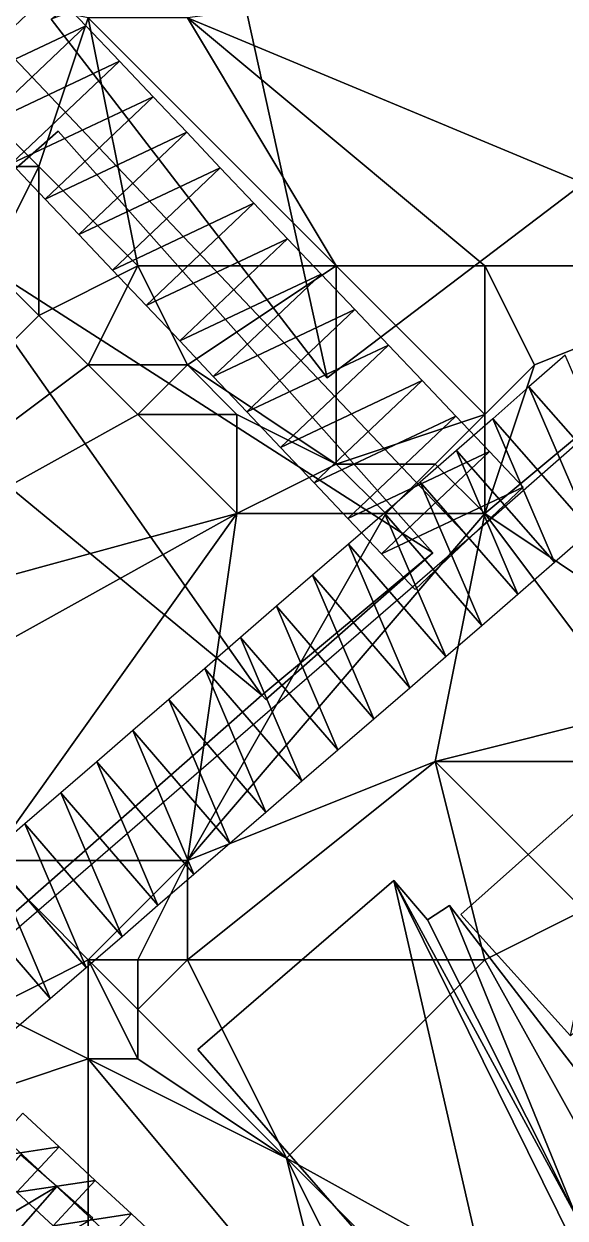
# Model space of a CAD drawing. Header units: metres. Extents: x -1103 to 901, y -902 to 905.
# Drawn here: x -730.6 to -708.76, y -44.42 to 3.76 of the extents above; entities that cross this region are included whole.
import ezdxf

# ---------------------------------------------------------------- set-up
doc = ezdxf.new("R2010")
doc.units = ezdxf.units.M
for name, color, linetype in [('OSM_BUILDING_FOOTPRINTS', 7, 'CONTINUOUS'), ('OSM_BUILDING_ROOFS', 1, 'CONTINUOUS'), ('OSM_BUILDING_WALLS', 8, 'CONTINUOUS'), ('OSM_PATH_AXES', 30, 'CONTINUOUS'), ('OSM_PATH_SURFACE', 30, 'CONTINUOUS'), ('OSM_ROAD_AXES', 2, 'CONTINUOUS'), ('OSM_ROAD_SURFACE', 9, 'CONTINUOUS'), ('OSM_TERRAIN', 3, 'CONTINUOUS')]:
    doc.layers.add(name, color=color, linetype=linetype)

msp = doc.modelspace()

# ---------------------------------------------------------------- linework, layer by layer
at = {"layer": 'OSM_BUILDING_FOOTPRINTS'}
for points in [[(-707.549, 24.978, 14.544), (-701.646, 29.457, 14.544), (-688.326, 12.304, 14.544), (-718.359, -10.522, 14.544), (-729.501, 3.954, 14.544), (-723.521, 8.499, 14.544), (-722.151, 6.73, 14.544), (-717.276, 10.435, 14.544), (-719.1, 12.801, 14.544), (-709.981, 19.736, 14.544), (-706.875, 15.688, 14.544), (-702.785, 18.796, 14.544), (-707.549, 24.978, 14.544)], [(-729.214, -0.569, 15.166), (-714.092, -17.578, 15.166), (-720.835, -23.494, 15.166), (-720.99, -23.328, 15.166), (-733.049, -33.901, 15.166), (-744.689, -20.796, 15.166), (-745.186, -21.238, 15.166), (-748.845, -17.114, 15.166), (-749.166, -16.76, 15.166), (-742.478, -10.909, 15.166), (-742.976, -10.345, 15.166), (-739.792, -7.547, 15.166), (-738.808, -8.642, 15.166), (-737.04, -7.083, 15.166), (-737.946, -6.054, 15.166), (-735.105, -3.566, 15.166), (-734.022, -4.794, 15.166), (-729.214, -0.569, 15.166)], [(-712.964, -32.175, 16.874), (-706.354, -26.281, 16.874), (-701.933, -31.169, 16.874), (-708.543, -37.074, 16.874), (-712.964, -32.175, 16.874)], [(-723.576, -37.617, 17.238), (-715.673, -30.804, 17.238), (-714.313, -32.386, 17.238), (-713.429, -31.81, 17.238), (-705.724, -41.808, 17.238), (-708.311, -44.34, 17.238), (-705.569, -47.404, 17.238), (-704.619, -46.685, 17.238), (-701.601, -50.412, 17.238), (-701.247, -50.124, 17.238), (-700.993, -50.445, 17.238), (-700.396, -49.881, 17.238), (-701.612, -48.432, 17.238), (-702.264, -49.062, 17.238), (-704.984, -45.789, 17.238), (-703.458, -44.55, 17.238), (-695.079, -54.326, 17.238), (-701.247, -59.978, 17.238), (-710.731, -52.347, 17.238), (-723.576, -37.617, 17.238)]]:
    msp.add_polyline3d(points, close=True, dxfattribs=at)
at = {"layer": 'OSM_BUILDING_ROOFS'}
for points in [[(-722.151, 6.73, 22.944), (-718.359, -10.522, 22.944), (-688.326, 12.304, 22.944)], [(-722.151, 6.73, 22.944), (-729.501, 3.954, 22.944), (-718.359, -10.522, 22.944)], [(-714.092, -17.578, 52.366), (-729.214, -0.569, 52.366), (-734.022, -4.794, 52.366)], [(-720.99, -23.328, 52.366), (-734.022, -4.794, 52.366), (-738.808, -8.642, 52.366)], [(-720.99, -23.328, 52.366), (-714.092, -17.578, 52.366), (-734.022, -4.794, 52.366)], [(-738.808, -8.642, 52.366), (-733.049, -33.901, 52.366), (-720.99, -23.328, 52.366)], [(-720.99, -23.328, 52.366), (-720.835, -23.494, 52.366), (-714.092, -17.578, 52.366)], [(-706.354, -26.281, 25.274), (-712.964, -32.175, 25.274), (-708.543, -37.074, 25.274)], [(-715.673, -30.804, 25.638), (-723.576, -37.617, 25.638), (-710.731, -52.347, 25.638)], [(-715.673, -30.804, 25.638), (-710.731, -52.347, 25.638), (-701.247, -59.978, 25.638)], [(-708.311, -44.34, 25.638), (-714.313, -32.386, 25.638), (-715.673, -30.804, 25.638)], [(-708.311, -44.34, 25.638), (-715.673, -30.804, 25.638), (-701.247, -59.978, 25.638)], [(-708.311, -44.34, 25.638), (-713.429, -31.81, 25.638), (-714.313, -32.386, 25.638)], [(-708.311, -44.34, 25.638), (-705.724, -41.808, 25.638), (-713.429, -31.81, 25.638)]]:
    msp.add_3dface(points, dxfattribs=at)
at = {"layer": 'OSM_BUILDING_WALLS'}
for points in [[(-718.359, -10.522, 14.544), (-688.326, 12.304, 14.544), (-688.326, 12.304, 22.944)], [(-718.359, -10.522, 14.544), (-688.326, 12.304, 22.944), (-718.359, -10.522, 22.944)], [(-729.501, 3.954, 14.544), (-718.359, -10.522, 14.544), (-718.359, -10.522, 22.944)], [(-729.501, 3.954, 14.544), (-718.359, -10.522, 22.944), (-729.501, 3.954, 22.944)], [(-729.214, -0.569, 15.166), (-734.022, -4.794, 15.166), (-734.022, -4.794, 52.366)], [(-729.214, -0.569, 15.166), (-734.022, -4.794, 52.366), (-729.214, -0.569, 52.366)], [(-714.092, -17.578, 15.166), (-729.214, -0.569, 15.166), (-729.214, -0.569, 52.366)], [(-714.092, -17.578, 15.166), (-729.214, -0.569, 52.366), (-714.092, -17.578, 52.366)], [(-720.835, -23.494, 15.166), (-714.092, -17.578, 15.166), (-714.092, -17.578, 52.366)], [(-720.835, -23.494, 15.166), (-714.092, -17.578, 52.366), (-720.835, -23.494, 52.366)], [(-733.049, -33.901, 15.166), (-720.99, -23.328, 15.166), (-720.99, -23.328, 52.366)], [(-733.049, -33.901, 15.166), (-720.99, -23.328, 52.366), (-733.049, -33.901, 52.366)], [(-720.99, -23.328, 15.166), (-720.835, -23.494, 15.166), (-720.835, -23.494, 52.366)], [(-720.99, -23.328, 15.166), (-720.835, -23.494, 52.366), (-720.99, -23.328, 52.366)], [(-706.354, -26.281, 16.874), (-712.964, -32.175, 16.874), (-712.964, -32.175, 25.274)], [(-706.354, -26.281, 16.874), (-712.964, -32.175, 25.274), (-706.354, -26.281, 25.274)], [(-715.673, -30.804, 17.238), (-723.576, -37.617, 17.238), (-723.576, -37.617, 25.638)], [(-715.673, -30.804, 17.238), (-723.576, -37.617, 25.638), (-715.673, -30.804, 25.638)], [(-714.313, -32.386, 17.238), (-715.673, -30.804, 17.238), (-715.673, -30.804, 25.638)], [(-714.313, -32.386, 17.238), (-715.673, -30.804, 25.638), (-714.313, -32.386, 25.638)], [(-713.429, -31.81, 17.238), (-714.313, -32.386, 17.238), (-714.313, -32.386, 25.638)], [(-713.429, -31.81, 17.238), (-714.313, -32.386, 25.638), (-713.429, -31.81, 25.638)], [(-705.724, -41.808, 17.238), (-713.429, -31.81, 17.238), (-713.429, -31.81, 25.638)], [(-705.724, -41.808, 17.238), (-713.429, -31.81, 25.638), (-705.724, -41.808, 25.638)], [(-712.964, -32.175, 16.874), (-708.543, -37.074, 16.874), (-708.543, -37.074, 25.274)], [(-712.964, -32.175, 16.874), (-708.543, -37.074, 25.274), (-712.964, -32.175, 25.274)], [(-723.576, -37.617, 17.238), (-710.731, -52.347, 17.238), (-710.731, -52.347, 25.638)], [(-723.576, -37.617, 17.238), (-710.731, -52.347, 25.638), (-723.576, -37.617, 25.638)]]:
    msp.add_3dface(points, dxfattribs=at)
at = {"layer": 'OSM_PATH_AXES'}
msp.add_polyline3d([(-966.805, 120.324, 18.023), (-949.041, 108.624, 18.629), (-915.128, 88.331, 19.102), (-908.098, 83.454, 19.241), (-898.613, 78.135, 19.687), (-871.885, 62.509, 19.656), (-840.349, 43.665, 18.442), (-808.967, 23.594, 16.412), (-790.186, 11.396, 16.733), (-789.125, 10.202, 16.702), (-784.129, 6.431, 17.328), (-774.921, -1.598, 17.995), (-758.362, -14.625, 18.592), (-741.748, -31.512, 20.176), (-735.857, -37.053, 19.852), (-700.871, -69.51, 20.233)], dxfattribs=at)
at = {"layer": 'OSM_PATH_SURFACE'}
for points in [[(-732.334, -42.026, 21.037), (-729.176, -41.546, 20.875), (-730.633, -40.194, 20.866)], [(-732.334, -42.026, 21.037), (-730.876, -43.379, 21.046), (-729.176, -41.546, 20.875)], [(-730.876, -43.379, 21.046), (-727.718, -42.898, 20.899), (-729.176, -41.546, 20.875)], [(-730.876, -43.379, 21.046), (-729.418, -44.731, 21.055), (-727.718, -42.898, 20.899)], [(-729.418, -44.731, 21.055), (-726.26, -44.251, 20.988), (-727.718, -42.898, 20.899)], [(-729.418, -44.731, 21.055), (-727.96, -46.083, 21.066), (-726.26, -44.251, 20.988)], [(-727.96, -46.083, 21.066), (-724.802, -45.603, 21.076), (-726.26, -44.251, 20.988)]]:
    msp.add_3dface(points, dxfattribs=at)
at = {"layer": 'OSM_ROAD_AXES'}
for points in [[(-361.459, 281.704, 11.575), (-475.743, 185.059, 13.242), (-568.428, 108.563, 15.081), (-658.459, 30.519, 14.781), (-712.633, -16.991, 17.947), (-735.857, -37.053, 19.852), (-738.543, -38.988, 20.274), (-740.676, -40.835, 20.932), (-812.988, -100.179, 24.888), (-836.908, -123.458, 22.18), (-868.952, -154.745, 17.428), (-897.758, -186.208, 15.969), (-899.913, -187.933, 15.965)], [(-762.851, 35.981, 17.581), (-712.633, -16.991, 17.947)]]:
    msp.add_polyline3d(points, dxfattribs=at)
at = {"layer": 'OSM_ROAD_SURFACE'}
for points in [[(-735.169, 2.42, 17.719), (-729.457, 5.116, 17.464), (-730.814, 6.548, 17.506)], [(-735.169, 2.42, 17.719), (-733.812, 0.988, 17.668), (-729.457, 5.116, 17.464)], [(-733.812, 0.988, 17.668), (-728.1, 3.684, 17.418), (-729.457, 5.116, 17.464)], [(-733.812, 0.988, 17.668), (-732.454, -0.444, 17.618), (-728.1, 3.684, 17.418)], [(-732.454, -0.444, 17.618), (-726.743, 2.253, 17.377), (-728.1, 3.684, 17.418)], [(-732.454, -0.444, 17.618), (-731.097, -1.875, 17.567), (-726.743, 2.253, 17.377)], [(-731.097, -1.875, 17.567), (-725.386, 0.821, 17.338), (-726.743, 2.253, 17.377)], [(-731.097, -1.875, 17.567), (-729.74, -3.307, 17.626), (-725.386, 0.821, 17.338)], [(-729.74, -3.307, 17.626), (-724.028, -0.611, 17.299), (-725.386, 0.821, 17.338)], [(-729.74, -3.307, 17.626), (-728.383, -4.739, 17.588), (-724.028, -0.611, 17.299)], [(-728.383, -4.739, 17.588), (-722.671, -2.042, 17.26), (-724.028, -0.611, 17.299)], [(-728.383, -4.739, 17.588), (-727.025, -6.17, 17.549), (-722.671, -2.042, 17.26)], [(-727.025, -6.17, 17.549), (-721.314, -3.474, 17.222), (-722.671, -2.042, 17.26)], [(-727.025, -6.17, 17.549), (-725.668, -7.602, 17.468), (-721.314, -3.474, 17.222)], [(-725.668, -7.602, 17.468), (-719.957, -4.906, 17.183), (-721.314, -3.474, 17.222)], [(-725.668, -7.602, 17.468), (-724.311, -9.034, 17.371), (-719.957, -4.906, 17.183)], [(-724.311, -9.034, 17.371), (-718.599, -6.337, 17.161), (-719.957, -4.906, 17.183)], [(-724.311, -9.034, 17.371), (-722.954, -10.465, 17.42), (-718.599, -6.337, 17.161)], [(-722.954, -10.465, 17.42), (-717.242, -7.769, 17.287), (-718.599, -6.337, 17.161)], [(-722.954, -10.465, 17.42), (-721.596, -11.897, 17.494), (-717.242, -7.769, 17.287)], [(-721.596, -11.897, 17.494), (-715.885, -9.201, 17.464), (-717.242, -7.769, 17.287)], [(-721.596, -11.897, 17.494), (-720.239, -13.329, 17.658), (-715.885, -9.201, 17.464)], [(-720.239, -13.329, 17.658), (-714.528, -10.632, 17.641), (-715.885, -9.201, 17.464)], [(-708.755, -9.6, 17.552), (-710.219, -10.884, 17.679), (-706.263, -15.395, 17.751)], [(-720.239, -13.329, 17.658), (-718.882, -14.76, 17.934), (-714.528, -10.632, 17.641)], [(-718.882, -14.76, 17.934), (-713.17, -12.064, 17.818), (-714.528, -10.632, 17.641)], [(-710.219, -10.884, 17.679), (-711.683, -12.168, 17.863), (-707.727, -16.679, 17.881)], [(-710.219, -10.884, 17.679), (-707.727, -16.679, 17.881), (-706.263, -15.395, 17.751)], [(-718.882, -14.76, 17.934), (-717.525, -16.192, 18.434), (-713.17, -12.064, 17.818)], [(-717.525, -16.192, 18.434), (-711.813, -13.496, 17.885), (-713.17, -12.064, 17.818)], [(-711.683, -12.168, 17.863), (-713.147, -13.452, 17.877), (-709.191, -17.963, 18.01)], [(-711.683, -12.168, 17.863), (-709.191, -17.963, 18.01), (-707.727, -16.679, 17.881)], [(-713.147, -13.452, 17.877), (-714.603, -14.729, 18.031), (-710.663, -19.254, 18.154)], [(-713.147, -13.452, 17.877), (-710.663, -19.254, 18.154), (-709.191, -17.963, 18.01)], [(-717.525, -16.192, 18.434), (-716.167, -17.624, 18.336), (-711.813, -13.496, 17.885)], [(-716.167, -17.624, 18.336), (-710.456, -14.927, 17.805), (-711.813, -13.496, 17.885)], [(-716.167, -17.624, 18.336), (-714.81, -19.055, 18.131), (-710.456, -14.927, 17.805)], [(-714.603, -14.729, 18.031), (-716.046, -15.975, 18.365), (-712.123, -20.515, 18.356)], [(-714.603, -14.729, 18.031), (-712.123, -20.515, 18.356), (-710.663, -19.254, 18.154)], [(-716.046, -15.975, 18.365), (-717.497, -17.229, 18.441), (-713.575, -21.769, 18.504)], [(-716.046, -15.975, 18.365), (-713.575, -21.769, 18.504), (-712.123, -20.515, 18.356)], [(-717.497, -17.229, 18.441), (-718.949, -18.483, 18.506), (-715.026, -23.023, 18.556)], [(-717.497, -17.229, 18.441), (-715.026, -23.023, 18.556), (-713.575, -21.769, 18.504)], [(-718.949, -18.483, 18.506), (-720.4, -19.736, 18.571), (-716.478, -24.277, 18.608)], [(-718.949, -18.483, 18.506), (-716.478, -24.277, 18.608), (-715.026, -23.023, 18.556)], [(-720.4, -19.736, 18.571), (-721.852, -20.99, 18.636), (-717.929, -25.531, 18.66)], [(-720.4, -19.736, 18.571), (-717.929, -25.531, 18.66), (-716.478, -24.277, 18.608)], [(-721.852, -20.99, 18.636), (-723.303, -22.244, 18.699), (-719.381, -26.785, 18.713)], [(-721.852, -20.99, 18.636), (-719.381, -26.785, 18.713), (-717.929, -25.531, 18.66)], [(-723.303, -22.244, 18.699), (-724.754, -23.498, 18.757), (-720.832, -28.038, 18.765)], [(-723.303, -22.244, 18.699), (-720.832, -28.038, 18.765), (-719.381, -26.785, 18.713)], [(-724.754, -23.498, 18.757), (-726.206, -24.752, 18.816), (-722.284, -29.292, 18.817)], [(-724.754, -23.498, 18.757), (-722.284, -29.292, 18.817), (-720.832, -28.038, 18.765)], [(-726.206, -24.752, 18.816), (-727.657, -26.006, 18.874), (-723.735, -30.546, 18.971)], [(-726.206, -24.752, 18.816), (-723.735, -30.546, 18.971), (-722.284, -29.292, 18.817)], [(-727.657, -26.006, 18.874), (-729.109, -27.259, 18.932), (-725.187, -31.8, 19.021)], [(-727.657, -26.006, 18.874), (-725.187, -31.8, 19.021), (-723.735, -30.546, 18.971)], [(-729.109, -27.259, 18.932), (-730.56, -28.513, 18.991), (-726.638, -33.054, 19.057)], [(-729.109, -27.259, 18.932), (-726.638, -33.054, 19.057), (-725.187, -31.8, 19.021)], [(-730.56, -28.513, 18.991), (-732.012, -29.767, 19.038), (-728.09, -34.308, 19.14)], [(-730.56, -28.513, 18.991), (-728.09, -34.308, 19.14), (-726.638, -33.054, 19.057)], [(-732.012, -29.767, 19.038), (-733.463, -31.021, 19.219), (-729.541, -35.561, 19.449)], [(-732.012, -29.767, 19.038), (-729.541, -35.561, 19.449), (-728.09, -34.308, 19.14)], [(-733.463, -31.021, 19.219), (-730.993, -36.815, 19.779), (-729.541, -35.561, 19.449)], [(-734.688, -46.369, 21.22), (-729.269, -43.144, 20.934), (-730.728, -41.862, 20.929)], [(-734.688, -46.369, 21.22), (-733.23, -47.651, 21.269), (-729.269, -43.144, 20.934)], [(-733.23, -47.651, 21.269), (-727.81, -44.426, 20.949), (-729.269, -43.144, 20.934)]]:
    msp.add_3dface(points, dxfattribs=at)
at = {"layer": 'OSM_TERRAIN'}
for points in [[(-700, -6, 16.844), (-694, 8, 16.688), (-724, 4, 16.709)], [(-734, -2, 17.918), (-730, -2, 17.382), (-738, 6, 17.72)], [(-730, -2, 17.382), (-728, 4, 17.367), (-738, 6, 17.72)], [(-730, -2, 17.382), (-726, -6, 17.225), (-728, 4, 17.367)], [(-726, -6, 17.225), (-718, -6, 17.087), (-728, 4, 17.367)], [(-718, -6, 17.087), (-724, 4, 16.709), (-728, 4, 17.367)], [(-718, -6, 17.087), (-712, -6, 16.716), (-724, 4, 16.709)], [(-712, -6, 16.716), (-700, -6, 16.844), (-724, 4, 16.709)], [(-732, -6, 18.554), (-730, -2, 17.382), (-734, -2, 17.918)], [(-730, -8, 18.554), (-730, -2, 17.382), (-732, -6, 18.554)], [(-730, -8, 18.554), (-726, -6, 17.225), (-730, -2, 17.382)], [(-744, -22, 18.623), (-730, -8, 18.554), (-732, -6, 18.554)], [(-728, -10, 18.554), (-726, -6, 17.225), (-730, -8, 18.554)], [(-728, -10, 18.554), (-724, -10, 17.355), (-726, -6, 17.225)], [(-724, -10, 17.355), (-718, -6, 17.087), (-726, -6, 17.225)], [(-724, -10, 17.355), (-718, -14, 17.513), (-718, -6, 17.087)], [(-718, -14, 17.513), (-712, -12, 17.851), (-718, -6, 17.087)], [(-712, -12, 17.851), (-712, -6, 16.716), (-718, -6, 17.087)], [(-712, -16, 17.871), (-706, -20, 18.049), (-700, -6, 16.844)], [(-712, -16, 17.871), (-700, -6, 16.844), (-710, -10, 17.593)], [(-712, -12, 17.851), (-710, -10, 17.593), (-712, -6, 16.716)], [(-712, -6, 16.716), (-710, -10, 17.593), (-700, -6, 16.844)], [(-744, -22, 18.623), (-728, -10, 18.554), (-730, -8, 18.554)], [(-726, -12, 18.554), (-728, -10, 18.554), (-744, -22, 18.623)], [(-726, -12, 18.554), (-724, -10, 17.355), (-728, -10, 18.554)], [(-722, -12, 17.465), (-724, -10, 17.355), (-726, -12, 18.554)], [(-722, -12, 17.465), (-718, -14, 17.513), (-724, -10, 17.355)], [(-712, -12, 17.851), (-712, -16, 17.871), (-710, -10, 17.593)], [(-722, -16, 18.554), (-726, -12, 18.554), (-744, -22, 18.623)], [(-726, -12, 18.554), (-722, -16, 18.554), (-722, -12, 17.465)], [(-722, -16, 18.554), (-718, -14, 17.513), (-722, -12, 17.465)], [(-714, -14, 17.807), (-712, -12, 17.851), (-718, -14, 17.513)], [(-714, -14, 17.807), (-712, -16, 17.871), (-712, -12, 17.851)], [(-722, -16, 18.554), (-716, -16, 18.325), (-718, -14, 17.513)], [(-716, -16, 18.325), (-714, -14, 17.807), (-718, -14, 17.513)], [(-712, -16, 17.871), (-714, -14, 17.807), (-716, -16, 18.325)], [(-740, -26, 18.554), (-722, -16, 18.554), (-744, -22, 18.623)], [(-740, -26, 18.554), (-732, -30, 19), (-722, -16, 18.554)], [(-732, -30, 19), (-724, -30, 18.736), (-722, -16, 18.554)], [(-724, -30, 18.736), (-716, -16, 18.325), (-722, -16, 18.554)], [(-724, -30, 18.736), (-714, -26, 18.93), (-712, -16, 17.871)], [(-724, -30, 18.736), (-712, -16, 17.871), (-716, -16, 18.325)], [(-714, -26, 18.93), (-706, -24, 18.293), (-712, -16, 17.871)], [(-712, -16, 17.871), (-706, -24, 18.293), (-706, -20, 18.049)], [(-714, -26, 18.93), (-706, -26, 18.883), (-706, -24, 18.293)], [(-724, -34, 19.838), (-714, -26, 18.93), (-724, -30, 18.736)], [(-724, -34, 19.838), (-712, -34, 19.693), (-714, -26, 18.93)], [(-712, -34, 19.693), (-708, -32, 19.07), (-714, -26, 18.93)], [(-708, -32, 19.07), (-706, -26, 18.883), (-714, -26, 18.93)], [(-732, -36, 19.258), (-728, -34, 18.98), (-732, -30, 19)], [(-728, -34, 18.98), (-724, -30, 18.736), (-732, -30, 19)], [(-726, -34, 19.387), (-724, -30, 18.736), (-728, -34, 18.98)], [(-726, -34, 19.387), (-724, -34, 19.838), (-724, -30, 18.736)], [(-702, -52, 19.693), (-708, -32, 19.07), (-712, -34, 19.693)], [(-732, -36, 19.258), (-728, -38, 20.554), (-728, -34, 18.98)], [(-728, -38, 20.554), (-726, -38, 20.244), (-728, -34, 18.98)], [(-726, -38, 20.244), (-726, -36, 20.074), (-728, -34, 18.98)], [(-728, -34, 18.98), (-726, -36, 20.074), (-726, -34, 19.387)], [(-726, -36, 20.074), (-724, -34, 19.838), (-726, -34, 19.387)], [(-726, -36, 20.074), (-720, -42, 19.746), (-724, -34, 19.838)], [(-720, -42, 19.746), (-712, -34, 19.693), (-724, -34, 19.838)], [(-702, -52, 19.693), (-712, -34, 19.693), (-720, -42, 19.746)], [(-734, -40, 20.922), (-728, -38, 20.554), (-732, -36, 19.258)], [(-726, -38, 20.244), (-720, -42, 19.746), (-726, -36, 20.074)], [(-728, -52, 21.301), (-728, -38, 20.554), (-734, -40, 20.922)], [(-728, -52, 21.301), (-718, -50, 21.308), (-728, -38, 20.554)], [(-718, -50, 21.308), (-720, -42, 19.746), (-728, -38, 20.554)], [(-728, -38, 20.554), (-720, -42, 19.746), (-726, -38, 20.244)], [(-728, -52, 21.301), (-734, -40, 20.922), (-734, -42, 20.922)], [(-734, -52, 21.491), (-728, -52, 21.301), (-734, -42, 20.922)], [(-718, -50, 21.308), (-718, -46, 20.138), (-720, -42, 19.746)], [(-718, -46, 20.138), (-714, -48, 19.693), (-720, -42, 19.746)], [(-714, -48, 19.693), (-702, -52, 19.693), (-720, -42, 19.746)]]:
    msp.add_3dface(points, dxfattribs=at)

doc.saveas('drawing.dxf')
